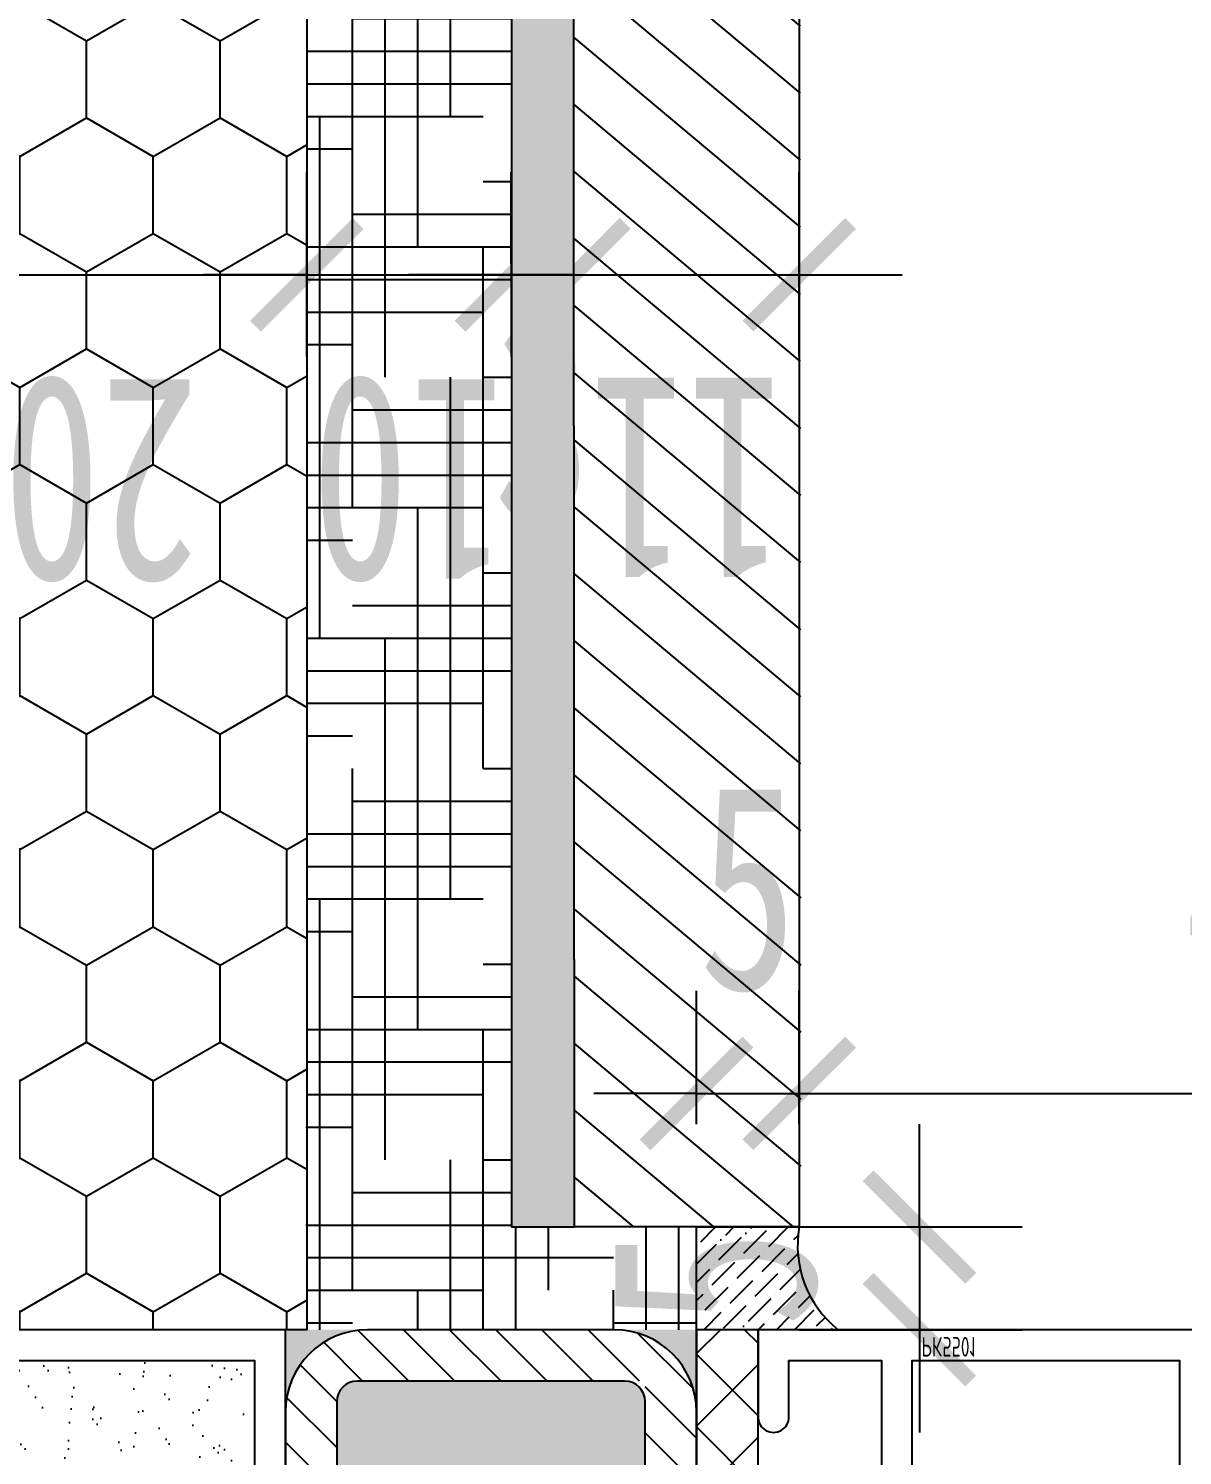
# Model space of a CAD drawing. Header units: millimetres. Extents: x 161920 to 181521, y -136232 to -127655.
# Drawn here: x 162511.3 to 162567.4, y -132797.9 to -132728.4 of the extents above; entities that cross this region are included whole.
import ezdxf
from ezdxf.enums import TextEntityAlignment as Align

# ---------------------------------------------------------------- set-up
doc = ezdxf.new("R2010")
doc.units = ezdxf.units.MM
doc.header["$LTSCALE"] = 10
doc.header["$PDMODE"] = 3
for name, color, linetype in [('0BZ', 8, 'Continuous'), ('2MB2', 2, 'Continuous'), ('2PJ', 4, 'Continuous'), ('2TC', 8, 'Continuous'), ('2ZC', 3, 'Continuous'), ('填充层', 8, 'Continuous'), ('文字', 2, 'Continuous'), ('标注层', 6, 'Continuous'), ('配件层', 4, 'Continuous'), ('钢材', 46, 'Continuous')]:
    doc.layers.add(name, color=color, linetype=linetype)
doc.styles.add('DIM', font='SimSun.ttf', dxfattribs={"width": 0.7})
doc.styles.add('kld-T', font='ros1.shx', dxfattribs={"width": 0.75, "bigfont": 'hztxt.shx'})
doc.dimstyles.new('5', dxfattribs={"dimscale": 5, "dimtxt": 2, "dimasz": 1, "dimexe": 1, "dimexo": 1, "dimgap": 1, "dimtad": 1, "dimdec": 0, "dimzin": 0, "dimdsep": 46, "dimtxsty": 'DIM', "dimblk": 'ARCHTICK', "dimcen": 0, "dimclrd": 5, "dimclre": 5, "dimclrt": 35, "dimadec": 0, "dimazin": 0, "dimtfac": 0.5, "dimtdec": 0, "dimtix": 1, "dimtmove": 2, "dimatfit": 2, "dimldrblk": 'A', "dimfxl": 0, "dimtolj": 1, "dimtzin": 0, "dimlwd": -1, "dimlwe": -1, "dimarcsym": 0})

# ---------------------------------------------------------------- blocks, each defined once
blk = doc.blocks.new('平开窗-BK1')
at = {"layer": '2TC'}
h = blk.add_hatch(dxfattribs=at)
h.set_pattern_fill('AR-HBONE', color=256, scale=0.2, angle=-90.00000000000001, style=0)
h.set_pattern_definition([(45.00000000000001, (284.4403359887656, 568.1997147928341), (1.131370849898476, 2.966472954665309e-16), [2.4, -0.8]), (315, (285.0060214137193, 568.7654002177878), (1.131370849898476, 2.966472954665309e-16), [2.4, -0.8])])
h.paths.add_polyline_path([(8.411152991466224, 40.97720994561678), (8.978697980754077, 39.99419418111211), (9.422576987650245, 39.22537072090199, -0.1314389319920694), (9.582842980744317, 38.62624379288172), (9.582842980744317, 30.1621436366695, -0.1314392328727509), (9.422576245386153, 29.56301535357488), (8.978697980754077, 28.79419418115867), (8.411152818705887, 27.81117711839033, 0.132076207753342), (8.382842980790883, 27.70587428560248), (8.382842980790883, 27.39419418125181, 0.4142135623733031), (8.782842980697751, 26.99419418111211), (12.18284298083745, 26.99419418111211, 0.4142135623725955), (12.58284298074432, 27.39419418125181), (12.58284298074432, 27.76214122277452), (12.55488199437968, 27.81057115778094, 0.0008275894133876069), (12.55453440826386, 27.81117319565965), (11.98698798078112, 28.79419418115867), (11.54311200184748, 29.563009659003, -0.1314401784763497), (11.38284298079088, 30.16214202408446), (11.38284298079088, 38.62624540546676, -0.1314398789667355), (11.54311126284301, 39.22537642106181), (11.98698798078112, 39.99419418111211), (12.55453427741304, 40.97721394075779, 0.1320735268296321), (12.58284298074432, 41.08251476631267), (12.58284298074432, 41.39419418125181, 0.4142135623730535), (12.18284298083745, 41.79419418115867), (8.782842980697751, 41.79419418115867, 0.4142135623732616), (8.382842980790883, 41.39419418125181), (8.382842980790883, 41.02624427288538), (8.410802971804515, 40.97781619679881, 0.0008333789762423857)])
h = blk.add_hatch(dxfattribs=at)
h.set_pattern_fill('AR-HBONE', color=256, scale=0.2, angle=-90.00000000000001, style=0)
h.set_pattern_definition([(45.00000000000001, (291.6524932764005, 568.1997147928341), (1.131370849898476, 2.966472954665309e-16), [2.4, -0.8]), (315, (292.2181787013542, 568.7654002177878), (1.131370849898476, 2.966472954665309e-16), [2.4, -0.8])])
h.paths.add_polyline_path([(15.62331027910113, 40.97720994561678), (16.19085526838899, 39.99419418111211), (16.63473427505232, 39.22537072090199, -0.1314389319920694), (16.79500026837923, 38.62624379288172), (16.79500026837923, 30.1621436366695, -0.1314392328727509), (16.63473353278823, 29.56301535357488), (16.19085526838899, 28.79419418115867), (15.6233101063408, 27.81117711839033, 0.132076207753342), (15.59500026842579, 27.70587428560248), (15.59500026842579, 27.39419418125181, 0.4142135623733031), (15.99500026833266, 26.99419418111211), (19.39500026823953, 26.99419418111211, 0.4142135623725955), (19.79500026837923, 27.39419418125181), (19.79500026837923, 27.76214122277452), (19.76703928178176, 27.81057115778094, 0.0008275894133876069), (19.76669169566594, 27.81117319565965), (19.19914526841603, 28.79419418115867), (18.75526928948238, 29.563009659003, -0.1314401784763497), (18.59500026842579, 30.16214202408446), (18.59500026842579, 38.62624540546676, -0.1314398789667355), (18.75526855047792, 39.22537642106181), (19.19914526841603, 39.99419418111211), (19.76669156504795, 40.97721394075779, 0.1320735268296321), (19.79500026837923, 41.08251476631267), (19.79500026837923, 41.39419418125181, 0.4142135623730535), (19.39500026823953, 41.79419418115867), (15.99500026833266, 41.79419418115867, 0.4142135623732616), (15.59500026842579, 41.39419418125181), (15.59500026842579, 41.02624427288538), (15.62296025943942, 40.97781619679881, 0.0008333790536643452)])
at = {"layer": '2ZC', "lineweight": 30}
blk.add_lwpolyline([(41.30486931605265, 52.29351594106993), (40.90486931614578, 52.29351594106993, 0.4142135623730948), (40.60486931609921, 51.99351594125619), (40.60486931609921, 51.59351594111649, 0.4142135623731227), (40.90486931614578, 51.29351594106993), (41.60486931609921, 51.29351594106993), (42.07488281908445, 50.89441594126401), (43.36686931597069, 50.89441594126401), (43.82886931602843, 51.59441594121745, 0.5747035855752572), (43.65486931614578, 51.89441594126401), (42.60486931609921, 51.89441594126401), (42.60486931609921, 53.49441594112432), (47.60486931609921, 53.49441594112432), (47.60486931609921, 51.89441594126401), (46.55486931605265, 51.89441594126401, 0.5773502692381147), (46.38166423537768, 51.59441594121745), (46.84386931592599, 50.89441594126401), (48.50486931600608, 50.89441594126401, 0.414213562373095), (49.00486931600608, 51.39441594126401), (49.00486931600608, 54.49441594112432, 0.414213562373095), (48.50486931600608, 54.99441594112432), (21.90485769230872, 54.99441594112432), (-3.068381920456886e-05, 54.99441594112432), (-3.068381920456886e-05, 50.74441594112432, 0.9999999999999999), (1.499969316180795, 50.74441594112432), (1.499969316180795, 53.49441053689225), (5.999969316180795, 53.49441053689225), (5.999969316180795, 42.46027368766954, 0.2679491924311503), (6.249969316180795, 42.02726098586572, -0.267949192431141), (6.499969316180795, 41.5942482840619), (6.499969316180795, 40.5942482840619, -0.414213562373081), (6.199969316134229, 40.29424828401534), (6.099969316041097, 40.29424828401534), (5.51856546336785, 38.69685432704864, 0.5486187866266737), (5.826619972474873, 38.29538987454725), (8.409967216895893, 38.52140347234672), (8.841390672372654, 38.95282692782348, 0.5773502691896827), (8.751733125187457, 39.28743344912073), (8.363402698654681, 39.39148627332179), (7.799969315994531, 41.49424828396877), (7.799969315994531, 41.69424828392221, -0.8430389971008876), (8.382812028517947, 41.79424828401534), (12.39996931608766, 41.79424828401534, -0.4142135623730953), (12.69996931613423, 41.49424828396877), (12.69996931613423, 41.18872873851797), (11.72925915662199, 39.59845021035289, 0.5855240683198423), (11.89996931608766, 39.29424828401534), (13.49749999982305, 39.29424828401534, -0.9999999999999715), (14.49749999982305, 39.29424828401534), (16.09503068379126, 39.29424828401534, 0.5855240683198423), (16.26574084325694, 39.59845021035289), (15.2950306837447, 41.18872873851797), (15.2950306837447, 41.49424828396877, -0.4142135623730951), (15.59503068379126, 41.79424828401534), (19.61218797136098, 41.79424828401534, -0.8430389971008876), (20.19503068365157, 41.69424828392221), (20.19503068365157, 41.49424828396877), (19.63159730122425, 39.39148627332179), (19.24326687469147, 39.28743344912073, 0.5773502691896827), (19.15360932750627, 38.95282692782348), (19.58503278298303, 38.52140347234672), (22.16838002740405, 38.29538987454725, 0.5486187866266737), (22.47643453651108, 38.69685432704864), (21.89503068383783, 40.29424828401534), (21.7950306837447, 40.29424828401534, -0.4142135623730813), (21.49503068369813, 40.5942482840619), (21.49503068369813, 41.5941937576863, -0.2710354136241196), (21.7500306838192, 42.03005497407867, 0.271035413624148), (22.00503068370745, 42.46591619047103), (22.00503068370745, 45.49242749455152), (25.20485769212246, 45.49242749455152, -0.4142135623732337), (25.50485769216903, 45.19242749473779), (25.50485769216903, 41.59018862660741, 0.5795574611325127), (25.95657308911905, 41.33137897023698), (26.90485769230872, 41.88726771477377), (26.90485769230872, 45.99242749455152, 0.4142135623730617), (25.90485769230872, 46.99242749455152), (22.00498517137021, 46.99242749455152), (22.00485769216903, 53.49441594112432), (25.80485769221559, 53.49441594112432), (25.80485769221559, 51.79351594106993, 0.414213562373095), (26.30485769221559, 51.29351594106993), (28.00485769216903, 51.29351594106993), (28.00485769216903, 52.29351594106993), (26.80485769221559, 52.29351594106993), (26.80485769221559, 53.49441594112432), (41.30486931605265, 53.49441594112432, -0.4142135623731228), (41.60486931609921, 53.19441594107775), (41.60486931609921, 52.59351594111649, -0.414213562373095)], format="xyb", close=True, dxfattribs=at)
blk.add_lwpolyline([(7.499969316180795, 53.49441594112432), (7.499969316180795, 43.5942482840619), (20.50485769216903, 43.5942482840619), (20.50485769216903, 53.49141594109824)], close=True, dxfattribs=at)
at = {"layer": '2ZC'}
blk.add_lwpolyline([(16.26571015943773, 29.18999183125561), (15.29499999992549, 27.59971330309054), (15.29499999992549, 27.29419375763973, 0.4142135623162661), (15.59499999997206, 26.99419375759317), (19.61215728754178, 26.99419375759317, 0.8430389969766509), (20.19499999983236, 27.0941937576863), (20.19499999983236, 27.29419375763973), (19.63156661717221, 29.39695576828672), (19.24323619087227, 29.50100859225495, -0.5773502693255007), (19.15357864368707, 29.83561511378502), (19.585002098931, 30.26703856926179), (22.16834934358485, 30.49305216706125, -0.5486187866357808), (22.47640385269187, 30.09158771455986), (21.89500000001863, 28.49419375759317), (21.79499999992549, 28.49419375759317, 0.41421356214578), (21.49499999987893, 28.1941937575466), (21.49499999987893, 27.1941937575466, 0.2679491923720631), (21.74499999987893, 26.76118105574278, -0.267949192415794), (21.99499999987893, 26.32816835370613), (21.99499999987893, 22.49162135150982, 0.414213562373095), (22.99499999987893, 21.49162135150982), (25.59499999997206, 21.49162135150982), (25.59499999997206, 27.38824838254368, -0.5793512968246759), (26.04655558802187, 27.64715165336384), (26.99499999987893, 27.09195569128497), (26.99499999987893, 18.8844197615399), (25.4944117302075, 18.0148763723555, -0.5762198023632081), (25.19499999983236, 18.18841976154363), (25.19499999983236, 19.99162135150982), (21.99499999987893, 19.99162135150982), (21.99499999987893, 1.494621351768728), (25.19499999983236, 1.494621351535898), (25.19499999983236, 3.795621351513546, -0.5762198027240982), (25.4944117302075, 3.969164740468841), (26.99499999987893, 3.099621351517271), (26.99499999987893, -0.005378648464102298), (0, -0.005378648464102298), (-0.0001326007768511772, 4.244606875057798, -1.00001560041192), (1.499865838559344, 4.244630275468808), (1.499865838559344, 1.494621351535898), (6, 1.494621351535898), (6, 13.14202135143569), (6.302999999839813, 13.44462135148933), (6, 13.7473213513731), (6, 26.32816835370613, -0.2679491924157939), (6.25, 26.76118105574278, 0.2679491923720632), (6.5, 27.1941937575466), (6.5, 28.1941937575466, 0.4142135623162663), (6.199999999953434, 28.49419375759317), (6.099999999860302, 28.49419375759317), (5.518596147187054, 30.09158771455986, -0.5486187865513317), (5.826650656294078, 30.49305216706125), (8.409997900947928, 30.26703856926179), (8.841421356191859, 29.83561511378502, -0.5773502693255007), (8.751763809006661, 29.50100859225495), (8.363433382473886, 29.39695576828672), (7.799999999813735, 27.29419375763973), (7.799999999813735, 27.0941937576863, 0.8430389969489906), (8.382842712337151, 26.99419375759317), (12.39999999990687, 26.99419375759317, 0.414213562373095), (12.69999999995343, 27.29419375763973), (12.69999999995343, 27.59971330309054), (11.7292898404412, 29.18999183125561, -0.5855240679998871), (11.89999999990687, 29.49419375759317), (13.49749999982305, 29.49419375759317, 0.9999999999999999), (14.49749999982305, 29.49419375759317), (16.09499999997206, 29.49419375759317, -0.5855240679998871), (16.26571015967056, 29.18999183102278)], format="xyb", dxfattribs=at)
blk.add_lwpolyline([(7.499888376099989, 25.19418875983683), (7.499888376099989, 1.494621351768728), (20.49477675231174, 1.494621351768728), (20.49477675231174, 25.19118875981076)], close=True, dxfattribs=at)
at = {"layer": '文字', "style": 'kld-T', "width": 0.75}
blk.add_text('PK5501 ', height=0.9600000000000002, dxfattribs=at).set_placement((7.957349557662383, 0.8252744747442193), align=Align.MIDDLE_LEFT)
blk = doc.blocks.new('A$C4D57296D')
at = {"layer": '标注层'}
blk.add_blockref('平开窗-BK1', (0, 0), dxfattribs=at)
blk = doc.blocks.new('A$C29C00FBA')
at = {"layer": '填充层'}
h = blk.add_hatch(dxfattribs=at)
h.set_pattern_fill('ANSI31', color=256, scale=0.5, angle=-90.00000000000004, style=0)
h.set_pattern_definition([(224.9999999999999, (7435.32242390234, 5073.844621586089), (-1.122532015133644, 1.122532015133645), [])])
h.paths.add_polyline_path([(-2.5, -33.60118605569005), (-2.5, 1.39881394430995), (-17.5, 1.39881394430995), (-17.5, -33.60118605569005)], flags=16)
edge = h.paths.add_edge_path()
edge.add_arc((-4, -32.10118605569005), 4, 270, 360)
edge.add_line((0, -32.10118605569005), (0, -0.1011860556900501))
edge.add_arc((-4, -0.1011860556900501), 4, 0, 90)
edge.add_line((-4, 3.89881394430995), (-16, 3.89881394430995))
edge.add_arc((-16, -0.1011860556900501), 4, 90, 180)
edge.add_line((-20, -0.1011860556900501), (-20, -32.10118605569005))
edge.add_arc((-16, -32.10118605569005), 4, 180, 270)
edge.add_line((-16, -36.10118605569005), (-4, -36.10118605569005))
at = {"layer": '钢材'}
for points in [[(-16, 3.89881394430995), (-4, 3.89881394430995, -0.414213562373095), (0, -0.1011860556900501), (0, -32.10118605569005, -0.414213562373095), (-4, -36.10118605569005), (-16, -36.10118605569005, -0.414213562373095), (-20, -32.10118605569005), (-20, -0.1011860556900501, -0.414213562373095)], [(-16.5, 1.39881394430995), (-3.5, 1.39881394430995, -0.414213562373095), (-2.5, 0.3988139443099499), (-2.5, -32.60118605569005, -0.414213562373095), (-3.5, -33.60118605569005), (-16.5, -33.60118605569005, -0.414213562373095), (-17.5, -32.60118605569005), (-17.5, 0.3988139443099499, -0.414213562373095)]]:
    blk.add_lwpolyline(points, format="xyb", close=True, dxfattribs=at)
blk = doc.blocks.new('_ArchTick')
at = {"color": 0, "linetype": 'ByBlock', "const_width": 0.15}
blk.add_lwpolyline([(-0.5, -0.5), (0.5, 0.5)], dxfattribs=at)
blk = doc.blocks.new('*D197')
at = {"color": 5, "ltscale": 0.15}
for p, q in [((162504.7761869204, -132744.3469237071), (162504.7761869204, -132735.378556684)), ((162524.815285632, -132744.3469237071), (162524.815285632, -132735.378556684)), ((162504.7761869204, -132740.378556684), (162524.815285632, -132740.378556684))]:
    blk.add_line(p, q, dxfattribs=at)
at = {"layer": 'Defpoints', "color": 0, "ltscale": 0.15}
for p in [(162524.815285632, -132740.378556684), (162504.7761869204, -132749.3469237071), (162524.815285632, -132749.3469237071)]:
    blk.add_point(p, dxfattribs=at)
at = {"color": 5, "ltscale": 0.15, "xscale": 5, "yscale": 5, "zscale": 5, "rotation": 180}
blk.add_blockref('_ArchTick', (162504.7761869204, -132740.378556684), dxfattribs=at)
at = {"color": 5, "ltscale": 0.15, "xscale": 5, "yscale": 5, "zscale": 5}
blk.add_blockref('_ArchTick', (162524.815285632, -132740.378556684), dxfattribs=at)
at = {"color": 35, "ltscale": 0.15, "insert": (162514.7957362762, -132750.378556684), "char_height": 10, "attachment_point": 5, "rotation": 180, "style": 'DIM'}
blk.add_mtext('\\A1;20', dxfattribs=at)
blk = doc.blocks.new('A')
for p, q in [((-1.435067392276324, 1.147654099946521), (-1.089590771724033, 1.437450103912852)), ((-1.089590771724033, 1.437450103912852), (0, 0)), ((-1.435067392276324, 1.147654099946521), (-0.3688396396728422, 0)), ((-0.3688396396728422, 3.637978807091713e-12), (-2.127066897330224, 0)), ((-1.435067392276324, -1.147654099946521), (-0.3688396396728422, 0)), ((-1.089590771724033, -1.437450103912852), (0, 0)), ((-1.435067392276324, -1.147654099946521), (-1.089590771724033, -1.437450103912852))]:
    blk.add_line(p, q)
for points in [[(-1.435067392276324, 1.147654099946521), (-1.089590771724033, 1.437450103912852), (-0.3688396396728422, 0), (0, 0)], [(-1.435067392276324, -1.147654099946521), (-1.089590771724033, -1.437450103912852), (-0.3688396396728422, 0), (0, 0)]]:
    blk.add_solid(points)
blk = doc.blocks.new('*D198')
at = {"color": 5, "ltscale": 0.15}
for p, q in [((162524.815285632, -132744.3469237071), (162524.815285632, -132735.378556684)), ((162534.7761869204, -132744.3469237071), (162534.7761869204, -132735.378556684)), ((162524.815285632, -132740.378556684), (162519.815285632, -132740.378556684)), ((162524.815285632, -132740.378556684), (162534.7761869204, -132740.378556684)), ((162534.7761869204, -132740.378556684), (162539.7761869204, -132740.378556684))]:
    blk.add_line(p, q, dxfattribs=at)
at = {"layer": 'Defpoints', "color": 0, "ltscale": 0.15}
for p in [(162534.7761869204, -132740.378556684), (162524.815285632, -132749.3469237071), (162534.7761869204, -132749.3469237071)]:
    blk.add_point(p, dxfattribs=at)
at = {"color": 5, "ltscale": 0.15, "xscale": 5, "yscale": 5, "zscale": 5}
blk.add_blockref('_ArchTick', (162524.815285632, -132740.378556684), dxfattribs=at)
at = {"color": 5, "ltscale": 0.15, "xscale": 5, "yscale": 5, "zscale": 5, "rotation": 180}
blk.add_blockref('_ArchTick', (162534.7761869204, -132740.378556684), dxfattribs=at)
at = {"color": 35, "ltscale": 0.15, "insert": (162529.7957362762, -132750.378556684), "char_height": 10, "attachment_point": 5, "rotation": 180, "style": 'DIM'}
blk.add_mtext('\\A1;10', dxfattribs=at)
blk = doc.blocks.new('*D199')
at = {"color": 5, "ltscale": 0.15}
for p, q in [((162534.7732447747, -132744.3469245727), (162534.767966144, -132735.3762099741)), ((162537.8091392497, -132744.3451381636), (162537.803860619, -132735.374423565)), ((162534.7709082896, -132740.3762091084), (162529.7709091553, -132740.3791512541)), ((162534.7709082896, -132740.3762091084), (162537.8068027647, -132740.3744226994)), ((162537.8068027647, -132740.3744226994), (162542.806801899, -132740.3714805537))]:
    blk.add_line(p, q, dxfattribs=at)
at = {"layer": 'Defpoints', "color": 0, "ltscale": 0.15}
for p in [(162537.8068027647, -132740.3744226994), (162534.7761869204, -132749.3469237071), (162537.8120813954, -132749.345137298)]:
    blk.add_point(p, dxfattribs=at)
at = {"color": 5, "ltscale": 0.15, "xscale": 5, "yscale": 5, "zscale": 5}
for p, rotation in [((162534.7709082896, -132740.3762091084), 0.03371450779466553), ((162537.8068027647, -132740.3744226994), 180.0337145077947)]:
    blk.add_blockref('_ArchTick', p, dxfattribs=dict(at, rotation=rotation))
at = {"color": 35, "ltscale": 0.15, "insert": (162536.2829712358, -132747.4914442486), "char_height": 10, "attachment_point": 5, "rotation": 0.03371450779467956, "style": 'DIM'}
blk.add_mtext('\\A1;3', dxfattribs=at)
blk = doc.blocks.new('*D200')
at = {"color": 5, "ltscale": 0.15}
for p, q in [((162537.8120813954, -132744.345137298), (162537.8120813954, -132735.3753159039)), ((162548.7761869204, -132744.345137298), (162548.7761869204, -132735.3753159039)), ((162537.8120813954, -132740.3753159039), (162532.8120813954, -132740.3753159039)), ((162537.8120813954, -132740.3753159039), (162548.7761869204, -132740.3753159039)), ((162548.7761869204, -132740.3753159039), (162553.7761869204, -132740.3753159039))]:
    blk.add_line(p, q, dxfattribs=at)
at = {"layer": 'Defpoints', "color": 0, "ltscale": 0.15}
for p in [(162548.7761869204, -132740.3753159039), (162537.8120813954, -132749.345137298), (162548.7761869204, -132749.345137298)]:
    blk.add_point(p, dxfattribs=at)
at = {"color": 5, "ltscale": 0.15, "xscale": 5, "yscale": 5, "zscale": 5}
blk.add_blockref('_ArchTick', (162537.8120813954, -132740.3753159039), dxfattribs=at)
at = {"color": 5, "ltscale": 0.15, "xscale": 5, "yscale": 5, "zscale": 5, "rotation": 180}
blk.add_blockref('_ArchTick', (162548.7761869204, -132740.3753159039), dxfattribs=at)
at = {"color": 35, "ltscale": 0.15, "insert": (162543.2941341579, -132750.3753159039), "char_height": 10, "attachment_point": 5, "rotation": 180, "style": 'DIM'}
blk.add_mtext('\\A1;11', dxfattribs=at)
blk = doc.blocks.new('*D201')
at = {"color": 5, "ltscale": 0.15}
for p, q in [((162548.7761869204, -132781.7327897464), (162548.7761869204, -132775.2327897496)), ((162595.7711317157, -132781.7327897496), (162595.7711317157, -132775.2327897496)), ((162548.7761869204, -132780.2327897496), (162595.7711317157, -132780.2327897496))]:
    blk.add_line(p, q, dxfattribs=at)
at = {"layer": 'Defpoints', "color": 0, "ltscale": 0.15}
for p in [(162595.7711317157, -132780.2327897496), (162548.7761869204, -132786.7327897464), (162595.7711317157, -132786.7327897496)]:
    blk.add_point(p, dxfattribs=at)
at = {"color": 5, "ltscale": 0.15, "xscale": 5, "yscale": 5, "zscale": 5, "rotation": 180}
blk.add_blockref('_ArchTick', (162548.7761869204, -132780.2327897496), dxfattribs=at)
at = {"color": 5, "ltscale": 0.15, "xscale": 5, "yscale": 5, "zscale": 5}
blk.add_blockref('_ArchTick', (162595.7711317157, -132780.2327897496), dxfattribs=at)
at = {"color": 35, "ltscale": 0.15, "insert": (162572.273659318, -132770.2327897496), "char_height": 10, "attachment_point": 5, "style": 'DIM'}
blk.add_mtext('\\A1;47', dxfattribs=at)
blk = doc.blocks.new('*D203')
at = {"color": 5, "ltscale": 0.15}
for p, q in [((162543.7761869204, -132781.7327897464), (162543.7761869204, -132775.2327897496)), ((162548.7761869204, -132781.7327897464), (162548.7761869204, -132775.2327897496)), ((162543.7761869204, -132780.2327897496), (162538.7761869204, -132780.2327897496)), ((162543.7761869204, -132780.2327897496), (162548.7761869204, -132780.2327897496)), ((162548.7761869204, -132780.2327897496), (162553.7761869204, -132780.2327897496))]:
    blk.add_line(p, q, dxfattribs=at)
at = {"layer": 'Defpoints', "color": 0, "ltscale": 0.15}
for p in [(162548.7761869204, -132780.2327897496), (162543.7761869204, -132786.7327897464), (162548.7761869204, -132786.7327897464)]:
    blk.add_point(p, dxfattribs=at)
at = {"color": 5, "ltscale": 0.15, "xscale": 5, "yscale": 5, "zscale": 5}
blk.add_blockref('_ArchTick', (162543.7761869204, -132780.2327897496), dxfattribs=at)
at = {"color": 5, "ltscale": 0.15, "xscale": 5, "yscale": 5, "zscale": 5, "rotation": 180}
blk.add_blockref('_ArchTick', (162548.7761869204, -132780.2327897496), dxfattribs=at)
at = {"color": 35, "ltscale": 0.15, "insert": (162546.2761869204, -132770.2327897496), "char_height": 10, "attachment_point": 5, "style": 'DIM'}
blk.add_mtext('\\A1;5', dxfattribs=at)
blk = doc.blocks.new('*D204')
at = {"color": 5, "ltscale": 0.15}
for p, q in [((162554.6221569398, -132786.7327897464), (162554.6221569398, -132781.7327897464)), ((162548.7761869204, -132786.7327897464), (162559.6221569398, -132786.7327897464)), ((162554.6221569398, -132786.7327897464), (162554.6221569398, -132791.7327897464)), ((162548.7761869204, -132791.7327897464), (162559.6221569398, -132791.7327897464)), ((162554.6221569398, -132791.7327897464), (162554.6221569398, -132796.7327897464))]:
    blk.add_line(p, q, dxfattribs=at)
at = {"layer": 'Defpoints', "color": 0, "ltscale": 0.15}
for p in [(162543.7761869204, -132786.7327897464), (162543.7761869204, -132791.7327897464), (162554.6221569398, -132791.7327897464)]:
    blk.add_point(p, dxfattribs=at)
at = {"color": 5, "ltscale": 0.15, "xscale": 5, "yscale": 5, "zscale": 5}
for p, rotation in [((162554.6221569398, -132786.7327897464), 270), ((162554.6221569398, -132791.7327897464), 90)]:
    blk.add_blockref('_ArchTick', p, dxfattribs=dict(at, rotation=rotation))
at = {"color": 35, "ltscale": 0.15, "insert": (162544.6221569398, -132789.2327897463), "char_height": 10, "attachment_point": 5, "rotation": 90, "style": 'DIM'}
blk.add_mtext('\\A1;5', dxfattribs=at)

msp = doc.modelspace()

# ---------------------------------------------------------------- hatches: boundary and pattern name
at = {"layer": '2TC'}
h = msp.add_hatch(dxfattribs=at)
h.set_pattern_fill('饰面砖', color=250, scale=5, angle=-135, style=0)
h.set_pattern_definition([(320, (163803.3908113526, -137857.1157297522), (-1.606969024216349, -1.915111107797445), [])])
h.paths.add_polyline_path([(162237.7689992998, -132682.7327580499), (162237.7689992998, -132671.7327897456), (162437.7689993009, -132671.7327897456), (162548.7761869204, -132671.7327897456), (162548.8560842876, -132786.7327897456), (162543.7761869204, -132786.7327897456), (162537.8373849038, -132786.7327897456), (162537.7761550349, -132682.6763204761)])
h = msp.add_hatch(dxfattribs=at)
h.set_pattern_fill('ANSI36', color=250, scale=0.5, angle=-90.00000000000001)
h.set_pattern_definition([(315, (163803.3908113526, -137857.1157297522), (0.8418990113502332, -3.086963041617522), [3.96875, -0.79375, 0, -0.79375])])
edge = h.paths.add_edge_path()
edge.add_line((162537.8348865753, -132786.689961257), (162537.7761850056, -132682.729398745))
edge.add_line((162537.7761850056, -132682.729398745), (162437.7689993009, -132682.7327897456))
edge.add_line((162437.7689993009, -132682.7327897456), (162237.7689992998, -132682.7327580499))
edge.add_line((162237.7689992998, -132682.7327580499), (162237.7689992998, -132685.7327897456))
edge.add_line((162237.7689992998, -132685.7327897456), (162534.7761869204, -132685.7327897456))
edge.add_line((162534.7761869204, -132685.7327897456), (162534.7761869204, -132786.7327897456))
edge.add_line((162534.7761869204, -132786.7327897456), (162537.8373849038, -132786.7327897456))
h = msp.add_hatch(dxfattribs=at)
h.set_pattern_fill('HOUND', color=250, angle=-180, style=0)
h.set_pattern_definition([(90, (163803.3908113526, -137857.1157297522), (1.587500000000001, 6.35), [25.4, -12.7]), (360, (163803.3908113526, -137857.1157297522), (-6.35, -1.587499999999999), [25.4, -12.7])])
h.paths.add_polyline_path([(162543.7761869204, -132786.7327897456), (162543.7761869204, -132791.7327897456), (162524.815285632, -132791.7327897456), (162524.7761869204, -132786.7327897456), (162524.815285632, -132695.7327897456), (162237.7689992998, -132695.7327897456), (162237.7689992998, -132685.7327897456), (162437.7689993009, -132685.7327897456), (162534.7761869204, -132685.7158335548), (162534.7761869204, -132786.7327897456), (162543.7761869204, -132786.7327897456), (162543.7761869204, -132791.7327897456)])
h = msp.add_hatch(dxfattribs=at)
h.set_pattern_fill('玻璃5', color=250, scale=30, angle=-180, style=0)
h.set_pattern_definition([(90, (163803.3908113526, -137857.1157297522), (3.247595250000001, 5.624999999999999), [3.75, -7.5]), (330.0000000000001, (163803.3908113526, -137857.1157297522), (3.247595271287467, -5.624999987709675), [3.749999999999997, -7.499999999999995]), (30.00000000000001, (163803.3908113526, -137857.1157297522), (6.495190521287468, 1.229032481453161e-08), [-7.499999999999996, 3.749999999999998])])
h.paths.add_polyline_path([(162237.7689992998, -132725.7327897456), (162237.7689992998, -132695.7327897456), (162437.7689993009, -132695.7327897456), (162524.7761869204, -132695.7327897456), (162524.815285632, -132786.7327897456), (162524.815285632, -132791.7327897456), (162524.7761869204, -132791.7327897456), (162504.7761869204, -132791.7327897456), (162504.7761869204, -132725.7327897456)])
h = msp.add_hatch(dxfattribs=at)
h.set_pattern_fill('AR-SAND', color=251, scale=0.05, angle=-180, style=0)
h.set_pattern_definition([(52.49999999999998, (163724.3272835276, -139607.2496466024), (2.447066186646712, -0.08000156479920283), [0, -1.9304, 0, -2.159, 0, -2.06375]), (82.49999999999999, (163724.3272835276, -139607.2496466024), (3.584125502841772, 2.247616415690012), [0, -1.0414, 0, -1.7399, 0, -0.66675]), (122.5, (163724.3272835276, -139608.8117466024), (0.007185923392729688, 3.95496185120729), [0, -0.6349999999999995, 0, -2.285999999999998, 0, -2.984499999999998]), (132.5, (163724.3272835276, -139608.8117466024), (1.114646616286082, 3.817782262361486), [0, -0.3174999999999999, 0, -1.4986, 0, -1.7145])])
edge = h.paths.add_edge_path()
edge.add_line((162522.2758595856, -132816.5327897462), (162522.2758595856, -132830.2327897456))
edge.add_line((162522.2758595856, -132830.2327897456), (162488.2761869204, -132830.2327897456))
edge.add_line((162488.2761869204, -132830.2327897456), (162486.7761869204, -132830.2327897456))
edge.add_line((162486.7761869204, -132830.2327897456), (162486.7761869204, -132793.2327897456))
edge.add_line((162486.7761869204, -132793.2327897456), (162488.2761869204, -132793.2327897456))
edge.add_line((162488.2761869204, -132793.2327897456), (162522.2758595856, -132793.2327897456))
edge.add_line((162522.2758595856, -132793.2327897456), (162522.2758595856, -132806.9327897459))
edge.add_ellipse((162528.6758595855, -132811.732789746), major_axis=(5.656854249492454, 5.656854249492452), ratio=0.9999999999988631, start_angle=98.13010235314633, end_angle=171.8698976469188)
h.paths.add_polyline_path([(162490.3476154918, -132784.2568524297), (162498.2047583489, -132784.2568524297), (162498.2047583489, -132791.7568524297), (162490.3476154918, -132791.7568524297)], flags=9)
h = msp.add_hatch(dxfattribs=at)
h.set_pattern_fill('AR-SAND', color=250, scale=0.05, angle=180, style=0)
h.set_pattern_definition([(217.5, (255127.4157710288, -34785.35229933757), (0.0800015647992014, -2.447066186646712), [0, -1.9304, 0, -2.158999999999999, 0, -2.063749999999999]), (187.5, (255127.4157710288, -34785.35229933757), (-2.247616415690014, -3.584125502841771), [0, -1.0414, 0, -1.7399, 0, -0.6667500000000001]), (147.4999999999999, (255128.9778710288, -34785.35229933757), (-3.95496185120729, -0.007185923392727357), [0, -0.635, 0, -2.286, 0, -2.9845]), (137.5, (255128.9778710288, -34785.35229933757), (-3.817782262361486, -1.11464661628608), [0, -0.3174999999999998, 0, -1.498599999999999, 0, -1.714499999999999])])
edge = h.paths.add_edge_path(flags=16)
edge.add_ellipse((162490.2005444962, -132839.3861436951), major_axis=(-0.2828427124768496, 0.2828427124768497), ratio=1, start_angle=315, end_angle=405, ccw=False)
edge.add_ellipse((162490.404467604, -132839.3302590335), major_axis=(-0.2828427124764656, 0.2828427124764659), ratio=1, start_angle=216.9688387703607, end_angle=345.65102620457264, ccw=False)
edge.add_line((162490.8005444963, -132839.3861436949), (162490.8005444963, -132840.2361436951))
edge.add_line((162490.8005444963, -132840.2361436952), (162490.8077399207, -132840.2541322561))
edge.add_line((162490.8077399207, -132840.2541322561), (162490.8046353808, -132842.986143695))
edge.add_line((162490.8046353808, -132842.9861436949), (162489.8005444963, -132842.9861436949))
edge.add_line((162489.8005444963, -132842.9861436949), (162489.8005444962, -132839.3861436951))
edge = h.paths.add_edge_path(flags=16)
edge.add_ellipse((162527.7758595856, -132827.732789746), major_axis=(-2.828427124746668, -2.828427124746667), ratio=1, start_angle=315, end_angle=405, ccw=False)
edge.add_line((162523.7758595856, -132827.732789746), (162523.7758595856, -132795.732789746))
edge.add_ellipse((162527.7758595856, -132795.732789746), major_axis=(-2.828427124752989, -2.828427124752988), ratio=1, start_angle=225.0000000002084, end_angle=314.99999999979156, ccw=False)
edge.add_line((162527.7758595856, -132791.732789746), (162539.7758595856, -132791.732789746))
edge.add_ellipse((162539.7758595856, -132795.732789746), major_axis=(-2.828427124746668, -2.828427124746668), ratio=1, start_angle=135, end_angle=225, ccw=False)
edge.add_line((162543.7758595856, -132795.732789746), (162543.7758595856, -132802.832574463))
edge.add_line((162543.7758595856, -132802.832574463), (162543.4043119111, -132802.832574463))
edge.add_line((162543.4043119111, -132802.832574463), (162542.9981371688, -132802.0825744629))
edge.add_line((162542.9981371688, -132802.0825744629), (162542.7760568685, -132802.832574463))
edge.add_line((162542.7760568685, -132802.832574463), (162541.4043119111, -132802.832574463))
edge.add_line((162541.4043119111, -132802.832574463), (162541.2758595856, -132802.5953877694))
edge.add_line((162541.2758595856, -132802.5953877694), (162541.2758595856, -132795.232789746))
edge.add_ellipse((162540.2758595856, -132795.232789746), major_axis=(0.707106781188247, -0.7071067811882473), ratio=0.9999999999951927, start_angle=45.00000000013772, end_angle=134.9999999998623)
edge.add_line((162540.2758595856, -132794.232789746), (162527.2758595856, -132794.232789746))
edge.add_ellipse((162527.2758595856, -132795.232789746), major_axis=(0.7071067811882471, 0.7071067811882468), ratio=0.999999999995193, start_angle=45.00000000013771, end_angle=134.9999999998623)
edge.add_line((162526.2758595856, -132795.232789746), (162526.2758595856, -132828.232789746))
edge.add_ellipse((162527.2758595856, -132828.232789746), major_axis=(0.707106781192124, 0.7071067811921237), ratio=0.9999999999842277, start_angle=134.9999999995482, end_angle=225.0000000004518)
edge.add_line((162527.2758595856, -132829.232789746), (162540.2758595856, -132829.232789746))
edge.add_ellipse((162540.2758595856, -132828.232789746), major_axis=(0.7071067811921239, -0.7071067811921242), ratio=0.9999999999842275, start_angle=314.9999999995482, end_angle=405.0000000004518)
edge.add_line((162541.2758595856, -132828.232789746), (162541.2758595856, -132807.3325744628))
edge.add_line((162541.2758595856, -132807.3325744628), (162541.3283401949, -132807.3325744628))
edge.add_line((162541.3283401949, -132807.3325744628), (162541.7345149374, -132808.0825744629))
edge.add_line((162541.7345149374, -132808.0825744629), (162541.9565952376, -132807.3325744629))
edge.add_line((162541.9565952376, -132807.3325744629), (162543.3283401949, -132807.3325744628))
edge.add_line((162543.3283401949, -132807.3325744628), (162543.7758595856, -132808.1589171867))
edge.add_line((162543.7758595856, -132808.1589171867), (162543.7758595856, -132827.732789746))
edge.add_ellipse((162539.7758595856, -132827.732789746), major_axis=(-2.828427124753944, 2.828427124753944), ratio=1, start_angle=134.9999999997916, end_angle=225.0000000002084, ccw=False)
edge.add_line((162539.7758595856, -132831.732789746), (162527.7758595856, -132831.732789746))
edge = h.paths.add_edge_path(flags=17)
edge.add_ellipse((162528.6758595855, -132811.732789746), major_axis=(-5.656854249487823, -5.656854249487822), ratio=1, start_angle=314.99999999979156, end_angle=351.86989764699047, ccw=False)
edge.add_line((162520.6758595855, -132811.732789746), (162522.2758595856, -132811.732789746))
edge.add_line((162522.2758595856, -132811.732789746), (162522.2758595856, -132816.5327897461))
edge = h.paths.add_edge_path()
edge.add_ellipse((162550.3999699119, -132805.0825744629), major_axis=(6.347051955474221, -6.347051955474224), ratio=0.9999999999982057, start_angle=3.053013157350907, end_angle=45.00000000005141)
edge.add_line((162559.3760568684, -132805.0825744629), (162558.8601763042, -132805.0825744629))
edge.add_line((162558.8601763042, -132805.0825744629), (162558.8601763042, -132804.8325744629))
edge.add_line((162558.8601763042, -132804.8325744629), (162559.3725747205, -132804.8325744629))
edge.add_line((162559.3725747205, -132804.8325744629), (162560.6551442157, -132805.0825744629))
edge.add_line((162560.6551442157, -132805.0825744629), (162559.3760568685, -132805.0825744629))
edge.add_ellipse((162550.3999699119, -132805.0825744629), major_axis=(6.347051955483491, -6.347051955483494), ratio=0.9999999999999903, start_angle=45.00000000000029, end_angle=86.94698684253042)
edge.add_line((162557.0760568684, -132799.0825744629), (162554.7760568684, -132799.0825744629))
edge.add_line((162554.7760568685, -132799.0825744629), (162554.7760568685, -132802.832574463))
edge.add_line((162554.7760568685, -132802.832574463), (162553.4043119111, -132802.832574463))
edge.add_line((162553.4043119111, -132802.832574463), (162552.9981371688, -132802.0825744629))
edge.add_line((162552.9981371688, -132802.0825744629), (162552.7760568685, -132802.832574463))
edge.add_line((162552.7760568685, -132802.832574463), (162551.4043119111, -132802.832574463))
edge.add_line((162551.4043119111, -132802.832574463), (162550.9981371688, -132802.0825744629))
edge.add_line((162550.9981371688, -132802.0825744629), (162550.7760568685, -132802.832574463))
edge.add_line((162550.7760568685, -132802.832574463), (162549.4043119111, -132802.832574463))
edge.add_line((162549.4043119111, -132802.832574463), (162548.9981371688, -132802.0825744629))
edge.add_line((162548.9981371688, -132802.0825744629), (162548.7760568685, -132802.832574463))
edge.add_line((162548.7760568685, -132802.832574463), (162547.4043119111, -132802.832574463))
edge.add_line((162547.4043119111, -132802.832574463), (162546.9981371688, -132802.0825744629))
edge.add_line((162546.9981371688, -132802.0825744629), (162546.7760568685, -132802.832574463))
edge.add_line((162546.7760568685, -132802.832574463), (162545.4043119111, -132802.832574463))
edge.add_line((162545.4043119111, -132802.832574463), (162544.9981371688, -132802.0825744629))
edge.add_line((162544.9981371688, -132802.0825744629), (162544.7760568685, -132802.832574463))
edge.add_line((162544.7760568685, -132802.832574463), (162543.4043119111, -132802.832574463))
edge.add_line((162543.4043119111, -132802.832574463), (162542.9981371688, -132802.0825744629))
edge.add_line((162542.9981371688, -132802.0825744629), (162542.7760568685, -132802.832574463))
edge.add_line((162542.7760568685, -132802.832574463), (162541.4043119111, -132802.832574463))
edge.add_line((162541.4043119111, -132802.832574463), (162540.9981371688, -132802.0825744629))
edge.add_line((162540.9981371688, -132802.0825744629), (162540.7760568685, -132802.832574463))
edge.add_line((162540.7760568685, -132802.832574463), (162539.4043119111, -132802.832574463))
edge.add_line((162539.4043119111, -132802.832574463), (162538.9981371688, -132802.0825744629))
edge.add_line((162538.9981371688, -132802.0825744629), (162538.7760568685, -132802.832574463))
edge.add_line((162538.7760568685, -132802.832574463), (162537.4043119111, -132802.832574463))
edge.add_line((162537.4043119111, -132802.832574463), (162536.9981371688, -132802.0825744629))
edge.add_line((162536.9981371688, -132802.0825744629), (162536.7760568685, -132802.832574463))
edge.add_line((162536.7760568685, -132802.832574463), (162535.4043119111, -132802.832574463))
edge.add_line((162535.4043119111, -132802.832574463), (162534.9981371688, -132802.0825744629))
edge.add_line((162534.9981371688, -132802.0825744629), (162534.7760568685, -132802.832574463))
edge.add_line((162534.7760568685, -132802.832574463), (162534.7760568685, -132807.3325744629))
edge.add_line((162534.7760568685, -132807.3325744629), (162535.3283401949, -132807.3325744629))
edge.add_line((162535.3283401949, -132807.3325744629), (162535.7345149374, -132808.0825744629))
edge.add_line((162535.7345149374, -132808.0825744629), (162535.9565952376, -132807.3325744629))
edge.add_line((162535.9565952376, -132807.3325744629), (162537.3283401949, -132807.3325744628))
edge.add_line((162537.3283401949, -132807.3325744628), (162537.7345149374, -132808.0825744629))
edge.add_line((162537.7345149374, -132808.0825744629), (162537.9565952376, -132807.3325744629))
edge.add_line((162537.9565952376, -132807.3325744629), (162539.3283401949, -132807.3325744628))
edge.add_line((162539.3283401949, -132807.3325744628), (162539.7345149374, -132808.0825744629))
edge.add_line((162539.7345149374, -132808.0825744629), (162539.9565952376, -132807.3325744629))
edge.add_line((162539.9565952376, -132807.3325744629), (162541.3283401949, -132807.3325744628))
edge.add_line((162541.3283401949, -132807.3325744628), (162541.7345149374, -132808.0825744629))
edge.add_line((162541.7345149374, -132808.0825744629), (162541.9565952376, -132807.3325744629))
edge.add_line((162541.9565952376, -132807.3325744629), (162543.3283401949, -132807.3325744628))
edge.add_line((162543.3283401949, -132807.3325744628), (162543.7345149374, -132808.0825744629))
edge.add_line((162543.7345149374, -132808.0825744629), (162543.9565952376, -132807.3325744629))
edge.add_line((162543.9565952376, -132807.3325744629), (162545.3283401949, -132807.3325744629))
edge.add_line((162545.3283401949, -132807.3325744628), (162545.7345149374, -132808.0825744629))
edge.add_line((162545.7345149374, -132808.082574463), (162545.9565952376, -132807.3325744629))
edge.add_line((162545.9565952376, -132807.3325744629), (162547.3283401949, -132807.3325744628))
edge.add_line((162547.3283401949, -132807.3325744628), (162547.7345149374, -132808.0825744629))
edge.add_line((162547.7345149374, -132808.0825744629), (162547.9565952376, -132807.3325744629))
edge.add_line((162547.9565952376, -132807.3325744629), (162549.3283401949, -132807.3325744628))
edge.add_line((162549.3283401949, -132807.3325744628), (162549.7345149374, -132808.0825744629))
edge.add_line((162549.7345149374, -132808.0825744629), (162549.9565952376, -132807.3325744629))
edge.add_line((162549.9565952376, -132807.3325744629), (162551.3283401949, -132807.3325744628))
edge.add_line((162551.3283401949, -132807.3325744628), (162551.7345149374, -132808.0825744629))
edge.add_line((162551.7345149374, -132808.0825744629), (162551.9565952376, -132807.3325744629))
edge.add_line((162551.9565952376, -132807.3325744629), (162553.3283401949, -132807.3325744629))
edge.add_line((162553.3283401949, -132807.3325744628), (162553.7345149374, -132808.0825744629))
edge.add_line((162553.7345149374, -132808.082574463), (162553.9565952376, -132807.3325744629))
edge.add_line((162553.9565952376, -132807.3325744629), (162554.7760568685, -132807.3325744629))
edge.add_line((162554.7760568685, -132807.3325744628), (162554.7760568685, -132811.0825744629))
edge.add_line((162554.7760568685, -132811.0825744629), (162557.0760568684, -132811.0825744629))
h.paths.add_polyline_path([(162437.7689993009, -132948.7327897456), (162437.7689993009, -132933.7327897456), (162486.7761869204, -132933.7327897456), (162486.7761869204, -132851.7327897456), (162488.2761869204, -132851.7327897456), (162488.2761869204, -132831.7327897456), (162522.2758595856, -132831.7327897456), (162523.7758595856, -132831.7327897456), (162523.7758595856, -132791.7327897456), (162524.7761869204, -132791.7327897456), (162524.815285632, -132791.7327897456), (162543.7761869204, -132791.7327897456), (162543.7761869204, -132846.7327897456), (162543.7761869204, -132851.7325843363), (162533.7761869204, -132851.7325843363), (162528.7761869204, -132851.7325843363), (162528.7761869204, -132948.7327897456), (162452.7689993009, -132948.7327897458)])
h.paths.add_polyline_path([(162452.7689993009, -132948.7327897458), (162452.7689993009, -133193.3331146983), (162437.7689993009, -133193.3331146983), (162437.7689993009, -132948.7327897458)])
edge = h.paths.add_edge_path(flags=17)
edge.add_line((162452.7689993009, -132948.7327897458), (162452.7689993009, -133193.3331146984))
at = {"layer": '填充层'}
h = msp.add_hatch(dxfattribs=at)
h.set_pattern_fill('ANSI36', color=256, scale=5, angle=-90.00000000000004, style=0)
h.set_pattern_definition([(225, (155099.016363341, -113593.9426736531), (-0.3314563036811941, -1.215339780164378), [1.5625, -0.3125, 0, -0.3125])])
edge = h.paths.add_edge_path()
edge.add_line((162543.7761869204, -132786.7327897456), (162543.7761869204, -132791.7327897458))
edge.add_line((162543.7761869204, -132791.7327897458), (162550.6725282519, -132791.7327897458))
edge.add_ellipse((162553.9027542876, -132787.6480564729), major_axis=(3.682350210977418, -3.68235021097742), ratio=0.9999999999986466, start_angle=214.8774049737722, end_angle=276.6628889760137, ccw=False)
edge.add_line((162548.7761869204, -132786.7327897456), (162543.7761869204, -132786.7327897456))
at = {"layer": '标注层'}
h = msp.add_hatch(dxfattribs=at)
h.set_pattern_fill('ANSI37', color=256, scale=20, angle=-90.00000000000001, style=0)
h.set_pattern_definition([(315, (-1710120.71856961, 285907.9911976836), (-1.767766952966369, -1.767766952966368), []), (225, (-1710120.71856961, 285907.9911976836), (-1.767766952966368, 1.767766952966369), [])])
h.paths.add_polyline_path([(162543.7761869204, -132846.7327897456), (162546.7761869204, -132846.7327897456), (162546.7761869204, -132791.7327897456), (162543.7761869204, -132791.7327897456)])

# ---------------------------------------------------------------- linework, layer by layer
at = {"layer": '0BZ', "color": 6}
msp.add_line((162543.7761869204, -132851.7325843363), (162543.7761869204, -132786.7327897456), dxfattribs=at)
at = {"layer": '2MB2'}
msp.add_lwpolyline([(162237.7689992998, -132671.7327897456), (162548.7761869204, -132671.7327897456), (162548.7761869204, -132786.7327897456), (162537.8373849038, -132786.7327897456), (162537.7761869204, -132682.7305079641), (162237.7689992998, -132682.7327580499)], dxfattribs=at)
at = {"layer": '2PJ'}
for points in [[(162537.8348865753, -132786.689961257), (162537.7761869204, -132682.7327897456), (162237.7689992998, -132682.7327897456)], [(162237.7689992998, -132685.7327897456), (162534.7761869204, -132685.7327897456), (162534.7761869204, -132786.7327897456), (162537.8373849038, -132786.7327897456)], [(162237.7689992998, -132695.7327897456), (162524.815285632, -132695.7327897456), (162524.815285632, -132786.7327897456), (162524.815285632, -132791.7327897456), (162524.7761869204, -132791.7327897456), (162504.7761869204, -132791.7327897456), (162504.7761869204, -132725.7327897456), (162237.7689992998, -132725.7327897456)]]:
    msp.add_lwpolyline(points, dxfattribs=at)
msp.add_lwpolyline([(162543.7761869204, -132846.7327897456), (162546.7761869204, -132846.7327897456), (162546.7761869204, -132791.7327897456), (162543.7761869204, -132791.7327897456)], close=True, dxfattribs=at)
at = {"layer": '配件层', "ltscale": 10}
msp.add_lwpolyline([(162543.7761869204, -132791.7327897456), (162543.7761869204, -132786.7327897456), (162548.7761869204, -132786.7327897456)], dxfattribs=at)
at = {"layer": '配件层'}
msp.add_arc((162553.9027542874, -132787.6480564729), 5.207629609539459, 169.877404973298, 231.662888986789, dxfattribs=at)
at = {"layer": '钢材'}
msp.add_lwpolyline([(162488.2761869204, -132791.732789746), (162488.2761869204, -132771.732789746), (162486.7761869204, -132771.732789746), (162486.7761869204, -132793.232789746), (162488.2761869204, -132793.232789746), (162522.2758595856, -132793.232789746), (162522.2758595856, -132830.232789746), (162488.2761869204, -132830.232789746), (162486.7761869204, -132830.232789746), (162486.7761869204, -132851.732789746), (162488.2761869204, -132851.732789746), (162488.2761869204, -132831.732789746), (162522.2758595856, -132831.732789746), (162523.7758595856, -132831.732789746), (162523.7758595856, -132791.732789746)], close=True, dxfattribs=at)

# ---------------------------------------------------------------- block references
at = {"extrusion": (0, 0, -1), "zscale": -1, "rotation": 180}
msp.add_blockref('A$C29C00FBA', (-162543.7758595856, -132827.8339758017), dxfattribs=at)
at = {"layer": '标注层', "extrusion": (0, 0, -1), "zscale": -1, "rotation": 180}
msp.add_blockref('A$C4D57296D', (-162546.7761904945, -132791.7381683947), dxfattribs=at)

# ---------------------------------------------------------------- dimensions: what is measured, and where the dimension line sits
at = {"color": 1, "ltscale": 0.15}
for p1, p2, distance, picture, middle in [((162504.7761869204, -132749.3469237071), (162524.815285632, -132749.3469237071), 8.968367023102473, '*D197', (162514.7957362762, -132750.378556684)), ((162524.815285632, -132749.3469237071), (162534.7761869204, -132749.3469237071), 8.968367023102473, '*D198', (162529.7957362762, -132750.378556684)), ((162537.8120813954, -132749.345137298), (162548.7761869204, -132749.345137298), 8.969821394101018, '*D200', (162543.2941341579, -132750.3753159039))]:
    dim = msp.add_aligned_dim(p1=p1, p2=p2, distance=distance, dimstyle='5', dxfattribs=at)
    dim.commit()
    dim.dimension.update_dxf_attribs({"geometry": picture, "text_midpoint": middle})
dim = msp.add_linear_dim(base=(162537.8068027647, -132740.3744226994), p1=(162534.7761869204, -132749.3469237071), p2=(162537.8120813954, -132749.345137298), angle=0.033714508893868796, dimstyle='5', dxfattribs=at)
dim.commit()
dim.dimension.update_dxf_attribs({"geometry": '*D199', "text_midpoint": (162536.2829712358, -132747.4914442486), "dimtype": 161})
for base, p1, p2, picture, middle in [((162548.7761869204, -132780.2327897496), (162543.7761869204, -132786.7327897464), (162548.7761869204, -132786.7327897464), '*D203', (162546.2761869204, -132770.2327897496)), ((162595.7711317157, -132780.2327897496), (162548.7761869204, -132786.7327897464), (162595.7711317157, -132786.7327897496), '*D201', (162572.273659318, -132770.2327897496))]:
    dim = msp.add_linear_dim(base=base, p1=p1, p2=p2, dimstyle='5', dxfattribs=at)
    dim.commit()
    dim.dimension.update_dxf_attribs({"geometry": picture, "text_midpoint": middle})
dim = msp.add_linear_dim(base=(162554.6221569398, -132791.7327897464), p1=(162543.7761869204, -132786.7327897464), p2=(162543.7761869204, -132791.7327897464), angle=90, dimstyle='5', dxfattribs=at)
dim.commit()
dim.dimension.update_dxf_attribs({"geometry": '*D204', "text_midpoint": (162544.6221569398, -132789.2327897463)})

doc.saveas('drawing.dxf')
